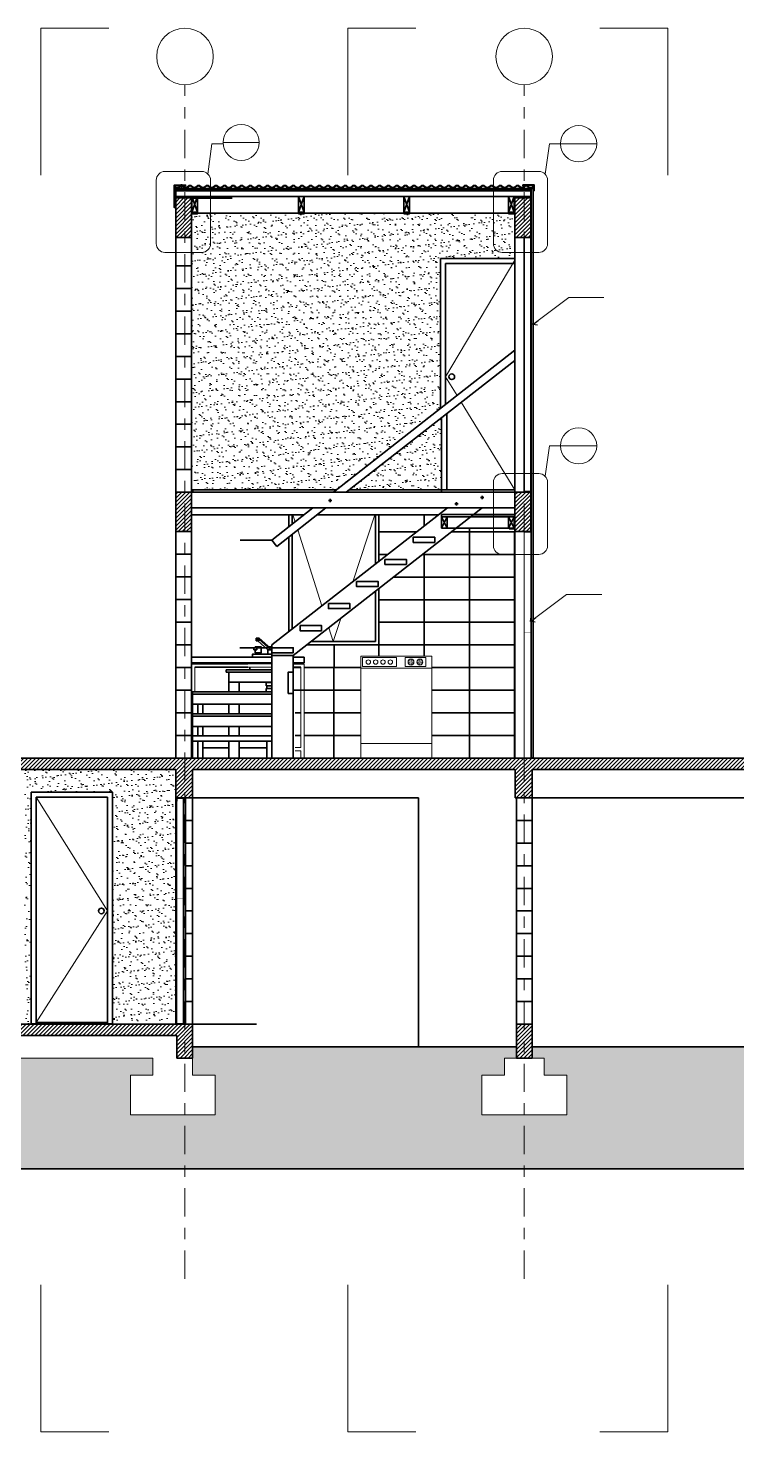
# Model space of a CAD drawing. Header units: metres. Extents: x -111 to 15, y -108 to -10.
# Drawn here: x -28.73 to -22.46, y -40.45 to -28.05 of the extents above; entities that cross this region are included whole.
import ezdxf

# ---------------------------------------------------------------- set-up
doc = ezdxf.new("R2010")
doc.units = ezdxf.units.M
doc.header["$LTSCALE"] = 5
doc.header["$MEASUREMENT"] = 0
doc.linetypes.add('CENTER', pattern=[2, 1.25, -0.25, 0.25, -0.25])
doc.layers.get('0').update_dxf_attribs({"color": 30})
for name, color, linetype, lineweight in [('A-ANNO-SYMB', 3, 'Continuous', 18), ('A-ELEV-MBE1', 7, 'Continuous', 35), ('A-SECT-MCUT', 7, 'Continuous', 35), ('A-SECT-PATT', 8, 'Continuous', 18)]:
    doc.layers.add(name, color=color, linetype=linetype, lineweight=lineweight)
doc.styles.add('E-ROMANS', font='romans.shx', dxfattribs={"width": 0.8})
doc.dimstyles.new('E-0050_TICK_12', dxfattribs={"dimscale": 0.001, "dimtxt": 60, "dimasz": 60, "dimexe": 30, "dimexo": 20, "dimgap": 30, "dimtad": 0, "dimzin": 0, "dimdsep": 46, "dimtxsty": 'E-ROMANS', "dimblk": 'OBLIQUE', "dimcen": 30, "dimclrd": 256, "dimclre": 256, "dimclrt": 256, "dimadec": 0, "dimazin": 0, "dimtfac": 1, "dimtmove": 1, "dimatfit": 3, "dimldrblk": 'OPEN90', "dimfxl": 1, "dimtfill": 1, "dimtolj": 1, "dimtzin": 0, "dimlwd": -1, "dimarcsym": 0})
pattern_1 = [(45, (-35.186701, -38.129995), (-0.01767767, 0.01767767), [])]
pattern_2 = [(0, (-82.26062, -40.94572), (0.03125, 0.0625), [0, -0.0625])]

# ---------------------------------------------------------------- blocks, each defined once
blk = doc.blocks.new('_Oblique')
at = {"color": 0, "linetype": 'ByBlock', "lineweight": -2}
blk.add_line((-0.5, -0.5), (0.5, 0.5), dxfattribs=at)
blk = doc.blocks.new('_Open90')
at = {"color": 0, "linetype": 'ByBlock', "lineweight": -2}
for p, q in [((0, 0), (-1, 0)), ((-0.5, 0.5), (0, 0)), ((0, 0), (-0.5, -0.5))]:
    blk.add_line(p, q, dxfattribs=at)

msp = doc.modelspace()

# ---------------------------------------------------------------- hatches: boundary and pattern name
at = {"layer": 'A-SECT-PATT'}
h = msp.add_hatch(dxfattribs=at)
h.set_pattern_fill('ANSI31', color=256, scale=0.1, style=0)
h.set_pattern_definition([(45, (-47.86699, -47.525636), (-0.008838835, 0.008838835), [])])
h.paths.add_polyline_path([(-24.284, -29.469), (-27.423, -29.469), (-27.423, -29.484), (-24.284, -29.484)])
h = msp.add_hatch(dxfattribs=at)
h.set_pattern_fill('ANSI31', color=256, scale=0.2, style=0)
h.set_pattern_definition(pattern_1)
h.paths.add_polyline_path([(-27.283, -29.552), (-27.423, -29.552), (-27.423, -29.902), (-27.283, -29.902)])
h.paths.add_polyline_path([(-27.283, -32.15), (-27.423, -32.15), (-27.423, -32.5), (-27.283, -32.5)])
h.paths.add_polyline_path([(-24.283, -32.15), (-24.423, -32.15), (-24.423, -32.5), (-24.283, -32.5)])
h.paths.add_polyline_path([(-24.284, -29.552), (-24.424, -29.552), (-24.424, -29.902), (-24.284, -29.902)])
h = msp.add_hatch(dxfattribs=at)
h.set_pattern_fill('AR-SAND', color=256, scale=0.05, style=0)
h.set_pattern_definition([(37.5, (-29.194195, -38.129995), (-0.00314967, 0.0963412), [0, -0.076, 0, -0.085, 0, -0.08125]), (7.5, (-29.1942, -38.13), (0.0884888, 0.1411073), [0, -0.041, 0, -0.0685, 0, -0.02625]), (327.5, (-29.255695, -38.129995), (0.1557071, 0.00028295), [0, -0.025, 0, -0.09, 0, -0.1175]), (317.5, (-29.2557, -38.13), (0.1503063, 0.0438838), [0, -0.0125, 0, -0.059, 0, -0.0675])])
h.paths.add_polyline_path([(-25.082, -30.086), (-24.424, -30.086), (-24.424, -29.902), (-24.424, -29.694), (-24.429, -29.694), (-24.429, -29.692), (-24.479, -29.692), (-24.479, -29.688), (-25.355, -29.688), (-25.355, -29.692), (-25.405, -29.692), (-25.405, -29.688), (-26.287, -29.688), (-26.287, -29.692), (-26.337, -29.692), (-26.337, -29.688), (-27.229, -29.688), (-27.229, -29.692), (-27.233, -29.692), (-27.233, -29.694), (-27.283, -29.694), (-27.283, -29.902), (-27.283, -30.152), (-27.283, -30.352), (-27.283, -30.552), (-27.283, -30.752), (-27.283, -30.952), (-27.283, -31.152), (-27.283, -31.352), (-27.283, -31.552), (-27.283, -31.752), (-27.283, -31.952), (-27.283, -32.151), (-27.27, -32.151), (-27.27, -32.131), (-26.004, -32.131), (-25.082, -31.412)])
h.paths.add_polyline_path([(-25.072, -31.493), (-25.89, -32.131), (-25.072, -32.131)], flags=17)
h = msp.add_hatch(dxfattribs=at)
h.set_pattern_fill('STEEL', color=256, scale=0.02, angle=90, style=0)
h.set_pattern_definition([(225, (40.5101827, -66.8587383), (-0.00176776695, 0.00176776695), []), (225, (40.5089327, -66.8587383), (-0.00176776695, 0.00176776695), [])])
h.paths.add_polyline_path([(-24.473, -32.475), (-24.473, -32.47), (-24.428, -32.47), (-24.428, -32.425), (-24.423, -32.425), (-24.423, -32.475)])
h = msp.add_hatch(dxfattribs=at)
h.set_pattern_fill('ANSI31', color=256, scale=0.2, style=0)
h.set_pattern_definition(pattern_1)
h.paths.add_polyline_path([(-33.276, -34.601), (-30.416, -34.601), (-30.416, -34.851), (-30.266, -34.851), (-30.266, -34.601), (-27.423, -34.601), (-27.423, -34.851), (-27.273, -34.851), (-27.273, -34.501), (-27.423, -34.501), (-32.079, -34.501), (-33.416, -34.501), (-33.416, -34.851), (-33.276, -34.851)])
h = msp.add_hatch(dxfattribs=at)
h.set_pattern_fill('ANSI31', color=256, scale=0.2, style=0)
h.set_pattern_definition(pattern_1)
h.paths.add_polyline_path([(-21.271, -34.501), (-21.421, -34.501), (-27.273, -34.501), (-27.273, -34.601), (-24.42, -34.601), (-24.42, -34.851), (-24.27, -34.851), (-24.27, -34.601), (-21.421, -34.601), (-21.421, -34.851), (-21.271, -34.851)])
h = msp.add_hatch(dxfattribs=at)
h.set_pattern_fill('AR-SAND', color=256, scale=0.05, style=0)
h.set_pattern_definition([(37.5, (-35.1867, -38.129995), (-0.0031497, 0.0963412), [0, -0.076, 0, -0.085, 0, -0.08125]), (7.5, (-35.1867, -38.13), (0.0884888, 0.1411073), [0, -0.041, 0, -0.0685, 0, -0.02625]), (327.5, (-35.2482, -38.129995), (0.1557071, 0.00028295), [0, -0.025, 0, -0.09, 0, -0.1175]), (317.5, (-35.2482, -38.13), (0.1503063, 0.0438838), [0, -0.0125, 0, -0.059, 0, -0.0675])])
h.paths.add_polyline_path([(-27.423, -35.051), (-27.423, -34.851), (-27.423, -34.601), (-28.756, -34.601), (-28.756, -36.851), (-28.701, -36.851), (-28.701, -36.847), (-28.701, -34.802), (-27.981, -34.802), (-27.981, -36.847), (-27.981, -36.851), (-27.423, -36.851), (-27.423, -36.651), (-27.423, -36.451), (-27.423, -36.251), (-27.423, -36.051), (-27.423, -35.851), (-27.423, -35.651), (-27.423, -35.451)])
h = msp.add_hatch(dxfattribs=at)
h.set_pattern_fill('ANSI31', color=256, scale=0.2, style=0)
h.set_pattern_definition(pattern_1)
h.paths.add_polyline_path([(-27.273, -36.851), (-27.413, -36.851), (-30.266, -36.851), (-30.415, -36.851), (-33.276, -36.851), (-33.416, -36.851), (-33.416, -37.151), (-33.276, -37.151), (-33.276, -36.951), (-30.415, -36.951), (-30.415, -37.151), (-30.266, -37.151), (-30.266, -36.951), (-27.413, -36.951), (-27.413, -37.151), (-27.273, -37.151)])
h = msp.add_hatch(dxfattribs=at)
h.set_pattern_fill('ANSI31', color=256, scale=0.2, style=0)
h.set_pattern_definition(pattern_1)
h.paths.add_polyline_path([(-24.27, -36.851), (-24.41, -36.851), (-24.41, -37.151), (-24.27, -37.151)])
h = msp.add_hatch(dxfattribs=at)
h.set_pattern_fill('DOTS', color=256, style=0)
h.set_pattern_definition(pattern_2)
h.paths.add_polyline_path([(-27.824, -37.301), (-27.625, -37.301), (-27.625, -37.151), (-30.165, -37.151), (-30.165, -37.301), (-29.966, -37.301), (-29.966, -37.651), (-30.716, -37.651), (-30.716, -37.301), (-30.517, -37.301), (-30.517, -37.151), (-33.063, -37.151), (-33.063, -37.301), (-32.864, -37.301), (-32.864, -37.651), (-33.614, -37.651), (-33.614, -37.301), (-33.415, -37.301), (-33.415, -37.151), (-33.416, -37.151), (-33.416, -37.051), (-35.187, -37.051), (-35.187, -38.13), (-24.715, -38.13), (-24.715, -37.651), (-24.715, -37.301), (-24.516, -37.301), (-24.516, -37.151), (-24.41, -37.151), (-24.41, -37.051), (-27.273, -37.051), (-27.273, -37.151), (-27.273, -37.301), (-27.074, -37.301), (-27.074, -37.651), (-27.824, -37.651)])
h = msp.add_hatch(dxfattribs=at)
h.set_pattern_fill('DOTS', color=256, style=0)
h.set_pattern_definition(pattern_2)
h.paths.add_polyline_path([(-13.392, -37.051), (-15.281, -37.051), (-15.281, -37.151), (-15.281, -37.301), (-15.082, -37.301), (-15.082, -37.651), (-15.832, -37.651), (-15.832, -37.301), (-15.633, -37.301), (-15.633, -37.151), (-18.165, -37.151), (-18.165, -37.301), (-17.966, -37.301), (-17.966, -37.651), (-18.716, -37.651), (-18.716, -37.301), (-18.517, -37.301), (-18.517, -37.151), (-21.059, -37.151), (-21.059, -37.301), (-20.86, -37.301), (-20.86, -37.651), (-21.61, -37.651), (-21.61, -37.301), (-21.411, -37.301), (-21.411, -37.151), (-21.411, -37.051), (-24.27, -37.051), (-24.27, -37.151), (-24.164, -37.151), (-24.164, -37.301), (-23.965, -37.301), (-23.965, -37.651), (-24.715, -37.651), (-24.715, -38.13), (-13.392, -38.13)])

# ---------------------------------------------------------------- linework, layer by layer
at = {"layer": 'A-ANNO-SYMB', "ltscale": 0.2}
for p, q in [((-28.615, -28.052), (-28.015, -28.052)), ((-28.615, -28.052), (-28.615, -29.352)), ((-25.9, -28.052), (-25.3, -28.052)), ((-25.9, -28.052), (-25.9, -29.352)), ((-23.072, -28.052), (-23.672, -28.052)), ((-23.072, -28.052), (-23.072, -29.352)), ((-28.615, -40.453), (-28.615, -39.153)), ((-25.9, -40.453), (-25.9, -39.153)), ((-23.072, -40.453), (-23.072, -39.153)), ((-28.615, -40.453), (-28.015, -40.453)), ((-25.9, -40.453), (-25.3, -40.453)), ((-23.072, -40.453), (-23.672, -40.453))]:
    msp.add_line(p, q, dxfattribs=at)
at = {"layer": 'A-ANNO-SYMB'}
for p, q in [((-27.103, -29.073), (-27.138, -29.341)), ((-27.004, -29.073), (-27.103, -29.073)), ((-27.004, -29.062), (-26.684, -29.062)), ((-24.119, -29.073), (-24.157, -29.341)), ((-24.02, -29.073), (-24.119, -29.073)), ((-24.02, -29.073), (-23.7, -29.073)), ((-24.119, -31.742), (-24.157, -32.009)), ((-24.02, -31.742), (-24.119, -31.742)), ((-24.02, -31.742), (-23.7, -31.742)), ((-24.341, -32.506), (-24.341, -34.495)), ((-24.284, -32.506), (-24.341, -32.506)), ((-24.284, -32.506), (-24.284, -34.497)), ((-27.283, -33.659), (-27.283, -33.609)), ((-27.283, -34.436), (-27.283, -33.667)), ((-27.253, -33.909), (-27.253, -33.697)), ((-26.573, -33.667), (-26.785, -33.667)), ((-26.573, -33.697), (-26.785, -33.697)), ((-26.316, -34.406), (-26.316, -33.697)), ((-26.286, -34.436), (-26.286, -33.667)), ((-27.283, -34.436), (-27.283, -34.5)), ((-26.368, -34.406), (-26.316, -34.406)), ((-26.368, -34.436), (-26.316, -34.436)), ((-26.316, -34.436), (-26.316, -34.5)), ((-26.286, -34.436), (-26.286, -34.5)), ((-27.355, -34.856), (-27.412, -34.856)), ((-27.412, -34.856), (-27.412, -36.844)), ((-27.355, -34.856), (-27.355, -36.844)), ((-27.355, -36.844), (-27.412, -36.844))]:
    msp.add_line(p, q, dxfattribs=at)
at = {"layer": 'A-ANNO-SYMB', "ltscale": 0.003}
for p, q in [((-25.037, -31.131), (-24.424, -30.101)), ((-25.037, -31.131), (-24.935, -31.297)), ((-24.898, -31.357), (-24.424, -32.131)), ((-26.387, -32.351), (-26.367, -32.414)), ((-25.857, -32.943), (-25.662, -32.351)), ((-26.344, -32.485), (-26.131, -33.156)), ((-26.07, -33.349), (-26.031, -33.471)), ((-26.031, -33.471), (-25.964, -33.267)), ((-25.159, -33.705), (-25.786, -33.705)), ((-25.785, -33.609), (-25.785, -33.659)), ((-25.368, -33.652), (-25.349, -33.652)), ((-25.36, -33.635), (-25.355, -33.639)), ((-25.355, -33.665), (-25.36, -33.671)), ((-25.342, -33.646), (-25.342, -33.626)), ((-25.342, -33.659), (-25.342, -33.678)), ((-25.316, -33.652), (-25.336, -33.652)), ((-25.329, -33.639), (-25.324, -33.634)), ((-25.324, -33.671), (-25.329, -33.665)), ((-25.29, -33.652), (-25.27, -33.652)), ((-25.282, -33.635), (-25.277, -33.639)), ((-25.277, -33.665), (-25.282, -33.671)), ((-25.264, -33.646), (-25.264, -33.626)), ((-25.264, -33.659), (-25.264, -33.678)), ((-25.238, -33.652), (-25.257, -33.652)), ((-25.251, -33.639), (-25.246, -33.634)), ((-25.245, -33.671), (-25.251, -33.665)), ((-25.786, -34.37), (-25.159, -34.37)), ((-28.656, -34.847), (-28.026, -35.851)), ((-28.026, -35.851), (-28.656, -36.837)), ((-30.165, -37.151), (-27.625, -37.151)), ((-27.625, -37.151), (-27.625, -37.301)), ((-27.273, -37.151), (-27.273, -37.301)), ((-24.516, -37.151), (-24.516, -37.301)), ((-24.41, -37.151), (-24.516, -37.151)), ((-24.164, -37.151), (-24.27, -37.151)), ((-24.164, -37.151), (-24.164, -37.301)), ((-27.824, -37.301), (-27.824, -37.651)), ((-27.625, -37.301), (-27.824, -37.301)), ((-27.074, -37.301), (-27.273, -37.301)), ((-27.074, -37.301), (-27.074, -37.651)), ((-24.715, -37.301), (-24.715, -37.651)), ((-24.516, -37.301), (-24.715, -37.301)), ((-23.965, -37.301), (-24.164, -37.301)), ((-23.965, -37.301), (-23.965, -37.651)), ((-27.074, -37.651), (-27.824, -37.651)), ((-23.965, -37.651), (-24.715, -37.651))]:
    msp.add_line(p, q, dxfattribs=at)
at = {"layer": 'A-ANNO-SYMB', "linetype": 'CENTER', "ltscale": 0.04}
for points in [[(-27.341, -39.1), (-27.341, -28.552)], [(-24.341, -39.1), (-24.341, -28.552)]]:
    msp.add_lwpolyline(points, dxfattribs=at)
at = {"layer": 'A-ANNO-SYMB', "ltscale": 0.003}
for points in [[(-27.518, -29.318), (-27.193, -29.318, -0.414214), (-27.115, -29.396), (-27.115, -29.956, -0.414214), (-27.193, -30.033), (-27.518, -30.033, -0.414214), (-27.595, -29.956), (-27.595, -29.396, -0.414214)], [(-24.537, -29.318), (-24.212, -29.318, -0.414214), (-24.135, -29.396), (-24.135, -29.956, -0.414214), (-24.212, -30.033), (-24.537, -30.033, -0.414214), (-24.614, -29.956), (-24.614, -29.396, -0.414214)], [(-24.537, -31.987), (-24.212, -31.987, -0.414214), (-24.135, -32.064), (-24.135, -32.624, -0.414214), (-24.212, -32.701), (-24.537, -32.701, -0.414214), (-24.614, -32.624), (-24.614, -32.064, -0.414214)]]:
    msp.add_lwpolyline(points, format="xyb", close=True, dxfattribs=at)
for points in [[(-25.786, -34.5), (-25.786, -33.6), (-25.159, -33.6), (-25.159, -34.5)], [(-25.772, -33.692), (-25.772, -33.613), (-25.472, -33.613), (-25.472, -33.692)], [(-25.394, -33.692), (-25.394, -33.613), (-25.212, -33.613), (-25.212, -33.692)]]:
    msp.add_lwpolyline(points, close=True, dxfattribs=at)
at = {"layer": 'A-ANNO-SYMB'}
msp.add_lwpolyline([(-26.316, -34.436), (-26.368, -34.436), (-26.368, -34.436), (-26.316, -34.436)], close=True, dxfattribs=at)
at = {"layer": 'A-ANNO-SYMB', "ltscale": 0.003}
msp.add_lwpolyline([(-25.226, -34.5), (-25.626, -34.5)], dxfattribs=at)
at = {"layer": 'A-ANNO-SYMB'}
for centre, radius in [((-27.341, -28.302), 0.25), ((-24.341, -28.302), 0.25), ((-26.844, -29.062), 0.16), ((-23.86, -29.073), 0.16), ((-23.86, -31.742), 0.16)]:
    msp.add_circle(centre, radius, dxfattribs=at)
at = {"layer": 'A-ANNO-SYMB', "ltscale": 0.003}
for centre, radius in [((-25.72, -33.652), 0.0196), ((-25.655, -33.652), 0.0196), ((-25.59, -33.652), 0.0196), ((-25.525, -33.652), 0.0196), ((-25.342, -33.652), 0.0261), ((-25.264, -33.652), 0.0261)]:
    msp.add_circle(centre, radius, dxfattribs=at)
at = {"layer": 'A-ELEV-MBE1'}
for p, q in [((-27.429, -29.45), (-27.433, -29.453)), ((-27.423, -29.469), (-24.284, -29.469)), ((-27.423, -29.484), (-27.423, -29.469)), ((-27.423, -29.484), (-24.284, -29.484)), ((-27.423, -29.484), (-27.423, -29.552)), ((-27.423, -29.488), (-24.284, -29.488)), ((-27.371, -29.429), (-27.371, -29.488)), ((-27.339, -29.448), (-27.336, -29.448)), ((-26.363, -29.45), (-26.366, -29.453)), ((-26.324, -29.45), (-26.321, -29.453)), ((-25.753, -29.45), (-25.757, -29.453)), ((-24.686, -29.45), (-24.69, -29.453)), ((-24.648, -29.45), (-24.644, -29.453)), ((-24.35, -29.447), (-24.353, -29.447)), ((-24.284, -29.484), (-24.284, -29.469)), ((-24.284, -29.484), (-24.284, -29.552)), ((-24.263, -29.469), (-24.281, -29.469)), ((-24.266, -29.449), (-24.262, -29.452)), ((-24.263, -29.487), (-24.263, -29.474)), ((-24.26, -29.474), (-24.263, -29.474)), ((-24.26, -29.484), (-24.26, -29.474)), ((-27.429, -29.635), (-27.429, -29.625)), ((-27.426, -29.625), (-27.429, -29.625)), ((-27.426, -29.638), (-27.426, -29.625)), ((-27.423, -29.538), (-24.284, -29.538)), ((-27.283, -29.555), (-26.923, -29.555)), ((-27.279, -29.594), (-27.283, -29.594)), ((-24.429, -29.692), (-24.429, -29.538)), ((-24.429, -29.594), (-24.425, -29.594)), ((-27.233, -29.692), (-27.233, -29.694)), ((-27.229, -29.688), (-26.337, -29.688)), ((-26.287, -29.688), (-25.405, -29.688)), ((-25.355, -29.688), (-24.479, -29.688)), ((-24.475, -29.692), (-24.475, -29.694)), ((-24.425, -29.694), (-24.424, -29.694)), ((-24.424, -29.902), (-24.423, -34.501)), ((-24.341, -29.904), (-24.341, -32.145)), ((-24.284, -29.906), (-24.284, -32.147)), ((-25.082, -31.412), (-25.082, -30.086)), ((-24.424, -30.086), (-25.082, -30.086)), ((-25.037, -30.131), (-25.037, -31.377)), ((-24.424, -30.131), (-25.037, -30.131)), ((-26.029, -32.151), (-24.423, -30.898)), ((-25.916, -32.151), (-24.423, -30.987)), ((-25.072, -32.131), (-25.072, -31.493)), ((-25.027, -31.458), (-25.027, -32.131)), ((-27.283, -32.151), (-24.424, -32.151)), ((-27.27, -32.131), (-27.27, -32.151)), ((-26.004, -32.131), (-27.27, -32.131)), ((-26.043, -32.225), (-26.073, -32.225)), ((-26.058, -32.24), (-26.058, -32.21)), ((-24.424, -32.131), (-25.89, -32.131)), ((-25.072, -32.151), (-25.89, -32.151)), ((-25.072, -32.131), (-25.072, -32.151)), ((-24.385, -32.151), (-25.072, -32.151)), ((-24.941, -32.269), (-24.941, -32.239)), ((-24.697, -32.198), (-24.727, -32.198)), ((-24.712, -32.213), (-24.712, -32.183)), ((-24.284, -32.145), (-24.341, -32.145)), ((-27.283, -32.291), (-24.424, -32.291)), ((-26.286, -32.351), (-27.283, -32.351)), ((-26.573, -33.501), (-25.021, -32.291)), ((-26.573, -32.575), (-26.209, -32.291)), ((-26.53, -32.63), (-26.095, -32.291)), ((-26.423, -32.351), (-26.423, -32.458)), ((-26.423, -32.458), (-26.423, -32.351)), ((-26.393, -32.435), (-26.393, -32.351)), ((-26.383, -33.594), (-24.712, -32.291)), ((-25.098, -32.351), (-26.172, -32.351)), ((-25.656, -32.786), (-25.656, -32.351)), ((-25.626, -32.711), (-25.626, -32.351)), ((-25.226, -32.45), (-25.226, -32.351)), ((-25.073, -32.35), (-25.073, -32.37)), ((-24.926, -32.254), (-24.956, -32.254)), ((-24.789, -32.35), (-24.423, -32.35)), ((-24.423, -32.351), (-24.789, -32.351)), ((-24.943, -32.47), (-24.423, -32.47)), ((-24.814, -32.37), (-24.423, -32.37)), ((-26.573, -32.575), (-26.853, -32.575)), ((-26.573, -32.575), (-26.53, -32.63)), ((-26.423, -32.615), (-26.423, -32.547)), ((-26.423, -32.547), (-26.423, -33.384)), ((-26.423, -32.547), (-26.423, -32.615)), ((-26.393, -33.361), (-26.393, -32.524)), ((-26.393, -32.583), (-26.393, -32.524)), ((-26.423, -33.384), (-26.423, -32.757)), ((-25.656, -33.471), (-25.656, -33.027)), ((-25.626, -33.501), (-25.626, -33.028)), ((-26.712, -33.44), (-26.712, -33.453)), ((-26.686, -33.44), (-26.712, -33.44)), ((-26.712, -33.453), (-26.712, -33.466)), ((-26.712, -33.453), (-26.686, -33.453)), ((-26.712, -33.466), (-26.686, -33.466)), ((-26.698, -33.466), (-26.608, -33.544)), ((-26.686, -33.453), (-26.686, -33.44)), ((-26.582, -33.531), (-26.686, -33.44)), ((-26.686, -33.466), (-26.686, -33.453)), ((-26.686, -33.453), (-26.582, -33.544)), ((-26.226, -33.471), (-25.656, -33.471)), ((-25.656, -33.471), (-26.043, -33.471)), ((-26.573, -33.525), (-26.856, -33.525)), ((-26.706, -33.583), (-26.706, -33.57)), ((-26.68, -33.57), (-26.68, -33.583)), ((-26.608, -33.544), (-26.608, -33.583)), ((-26.608, -33.544), (-26.582, -33.544)), ((-26.573, -33.518), (-26.597, -33.518)), ((-26.573, -33.501), (-26.573, -34.305)), ((-26.573, -33.705), (-26.573, -33.588)), ((-26.383, -33.594), (-26.573, -33.594)), ((-26.383, -33.594), (-26.383, -34.5)), ((-25.626, -33.5), (-26.109, -33.5)), ((-25.626, -33.501), (-26.109, -33.501)), ((-27.283, -33.609), (-26.573, -33.609)), ((-27.283, -33.659), (-26.573, -33.659)), ((-27.283, -33.667), (-26.785, -33.667)), ((-27.253, -33.697), (-26.785, -33.697)), ((-26.978, -33.72), (-26.978, -33.74)), ((-26.573, -33.72), (-26.978, -33.72)), ((-26.745, -33.609), (-26.573, -33.609)), ((-26.383, -33.609), (-26.286, -33.609)), ((-26.383, -33.659), (-26.286, -33.659)), ((-26.383, -33.667), (-26.286, -33.667)), ((-26.383, -33.697), (-26.316, -33.697)), ((-26.316, -33.7), (-26.383, -33.7)), ((-26.286, -33.659), (-26.286, -33.609)), ((-25.159, -33.7), (-24.426, -33.7)), ((-24.426, -33.7), (-24.426, -34.5)), ((-26.573, -33.74), (-26.978, -33.74)), ((-26.952, -33.74), (-26.952, -33.915)), ((-26.573, -33.83), (-26.952, -33.83)), ((-26.862, -33.83), (-26.862, -33.915)), ((-26.616, -33.832), (-26.616, -33.83)), ((-27.273, -33.935), (-27.273, -33.915)), ((-26.573, -33.915), (-27.273, -33.915)), ((-27.273, -34.11), (-27.273, -33.935)), ((-26.573, -33.935), (-27.273, -33.935)), ((-26.616, -33.886), (-26.616, -33.862)), ((-26.573, -34.025), (-27.273, -34.025)), ((-27.228, -34.11), (-27.228, -34.025)), ((-27.183, -34.025), (-27.183, -34.11)), ((-26.952, -34.025), (-26.952, -34.11)), ((-26.862, -34.025), (-26.862, -34.11)), ((-27.273, -34.11), (-27.273, -34.13)), ((-26.573, -34.11), (-27.273, -34.11)), ((-27.273, -34.13), (-27.273, -34.305)), ((-26.573, -34.13), (-27.273, -34.13)), ((-26.573, -34.22), (-27.273, -34.22)), ((-27.228, -34.22), (-27.228, -34.305)), ((-27.183, -34.305), (-27.183, -34.22)), ((-26.952, -34.22), (-26.952, -34.305)), ((-26.862, -34.22), (-26.862, -34.305)), ((-27.273, -34.35), (-27.273, -34.305)), ((-26.573, -34.305), (-27.273, -34.305)), ((-26.573, -34.35), (-27.273, -34.35)), ((-27.183, -34.35), (-27.183, -34.5)), ((-26.952, -34.35), (-26.952, -34.5)), ((-26.862, -34.35), (-26.862, -34.5)), ((-26.573, -34.305), (-26.573, -34.35)), ((-26.952, -34.41), (-27.183, -34.41)), ((-26.618, -34.41), (-26.862, -34.41)), ((-28.701, -34.802), (-28.701, -36.847)), ((-28.701, -34.802), (-27.981, -34.802)), ((-28.656, -34.847), (-28.026, -34.847)), ((-27.981, -34.802), (-27.981, -36.847)), ((-27.423, -35.051), (-27.423, -34.851)), ((-27.413, -34.851), (-27.413, -34.851)), ((-27.413, -34.851), (-27.412, -34.851)), ((-27.412, -34.851), (-27.413, -34.851)), ((-27.413, -34.882), (-27.413, -34.852)), ((-27.413, -34.852), (-27.404, -34.852)), ((-27.404, -34.852), (-27.401, -34.855)), ((-27.401, -34.855), (-27.383, -34.855)), ((-27.383, -34.855), (-27.366, -34.855)), ((-27.366, -34.855), (-27.363, -34.852)), ((-27.363, -34.852), (-27.354, -34.852)), ((-27.354, -34.852), (-27.354, -34.882)), ((-27.273, -34.851), (-27.335, -34.851)), ((-27.335, -34.851), (-27.273, -34.851)), ((-27.273, -34.851), (-27.273, -35.051)), ((-27.273, -34.851), (-25.276, -34.851)), ((-25.276, -34.851), (-25.276, -37.051)), ((-24.27, -34.851), (-21.271, -34.851)), ((-27.423, -35.451), (-27.423, -35.051)), ((-27.423, -35.051), (-27.422, -35.051)), ((-27.423, -35.251), (-27.423, -35.051)), ((-27.412, -35.051), (-27.423, -35.051)), ((-27.273, -35.051), (-27.335, -35.051)), ((-27.335, -35.051), (-27.273, -35.051)), ((-27.273, -35.051), (-27.273, -35.251)), ((-27.423, -35.251), (-27.422, -35.251)), ((-27.412, -35.251), (-27.423, -35.251)), ((-27.273, -35.251), (-27.335, -35.251)), ((-27.335, -35.251), (-27.273, -35.251)), ((-27.273, -35.251), (-27.273, -35.451)), ((-27.423, -35.451), (-27.412, -35.451)), ((-27.423, -35.651), (-27.423, -35.451)), ((-27.422, -35.451), (-27.423, -35.451)), ((-27.273, -35.451), (-27.335, -35.451)), ((-27.335, -35.451), (-27.273, -35.451)), ((-27.273, -35.451), (-27.273, -35.651)), ((-27.423, -35.651), (-27.412, -35.651)), ((-27.423, -35.851), (-27.423, -35.651)), ((-27.422, -35.651), (-27.423, -35.651)), ((-27.273, -35.651), (-27.335, -35.651)), ((-27.335, -35.651), (-27.273, -35.651)), ((-27.273, -35.651), (-27.273, -35.851)), ((-27.423, -35.851), (-27.412, -35.851)), ((-27.423, -36.051), (-27.423, -35.851)), ((-27.422, -35.851), (-27.423, -35.851)), ((-27.273, -35.851), (-27.335, -35.851)), ((-27.335, -35.851), (-27.273, -35.851)), ((-27.273, -35.851), (-27.273, -36.051)), ((-27.423, -36.051), (-27.412, -36.051)), ((-27.423, -36.251), (-27.423, -36.051)), ((-27.422, -36.051), (-27.423, -36.051)), ((-27.273, -36.051), (-27.335, -36.051)), ((-27.335, -36.051), (-27.273, -36.051)), ((-27.273, -36.051), (-27.273, -36.251)), ((-27.423, -36.251), (-27.412, -36.251)), ((-27.423, -36.451), (-27.423, -36.251)), ((-27.422, -36.251), (-27.423, -36.251)), ((-27.273, -36.251), (-27.335, -36.251)), ((-27.335, -36.251), (-27.273, -36.251)), ((-27.273, -36.251), (-27.273, -36.451)), ((-27.423, -36.451), (-27.412, -36.451)), ((-27.423, -36.651), (-27.423, -36.451)), ((-27.422, -36.451), (-27.423, -36.451)), ((-27.273, -36.451), (-27.335, -36.451)), ((-27.335, -36.451), (-27.273, -36.451)), ((-27.273, -36.451), (-27.273, -36.651)), ((-27.423, -36.651), (-27.412, -36.651)), ((-27.423, -36.851), (-27.423, -36.651)), ((-27.422, -36.651), (-27.423, -36.651)), ((-27.273, -36.651), (-27.335, -36.651)), ((-27.335, -36.651), (-27.273, -36.651)), ((-27.273, -36.651), (-27.273, -36.851)), ((-28.701, -36.847), (-28.656, -36.847)), ((-28.701, -36.847), (-28.701, -36.851)), ((-28.656, -36.847), (-28.656, -36.837)), ((-28.026, -36.847), (-28.026, -36.837)), ((-27.981, -36.847), (-28.026, -36.847)), ((-27.981, -36.847), (-27.981, -36.851)), ((-27.273, -36.851), (-26.709, -36.851)), ((-24.41, -37.051), (-27.273, -37.051)), ((-21.411, -37.051), (-24.27, -37.051)), ((-35.187, -38.13), (-13.392, -38.13))]:
    msp.add_line(p, q, dxfattribs=at)
at = {"layer": 'A-ELEV-MBE1', "ltscale": 0.03}
for p, q in [((-25.073, -32.35), (-24.789, -32.35)), ((-25.073, -32.37), (-24.814, -32.37)), ((-25.023, -32.37), (-25.073, -32.47)), ((-25.073, -32.37), (-25.023, -32.47)), ((-25.073, -32.47), (-24.943, -32.47)), ((-24.479, -32.37), (-24.429, -32.47)), ((-24.429, -32.37), (-24.479, -32.47))]:
    msp.add_line(p, q, dxfattribs=at)
at = {"layer": 'A-ELEV-MBE1'}
for points in [[(-27.426, -29.638), (-27.436, -29.638), (-27.436, -29.438), (-27.336, -29.438), (-27.336, -29.448)], [(-27.429, -29.635), (-27.433, -29.635), (-27.433, -29.441), (-27.339, -29.441), (-27.339, -29.448)], [(-24.263, -29.487), (-24.253, -29.487), (-24.253, -29.437), (-24.353, -29.437), (-24.353, -29.447)], [(-24.26, -29.484), (-24.256, -29.484), (-24.256, -29.44), (-24.35, -29.44), (-24.35, -29.447)], [(-24.263, -29.469), (-24.263, -34.499), (-24.281, -34.499), (-24.281, -29.469)], [(-27.283, -29.594), (-27.283, -29.694), (-27.233, -29.694)], [(-24.425, -29.594), (-24.425, -29.694), (-24.475, -29.694)], [(-27.279, -29.678), (-27.279, -29.692), (-27.229, -29.692), (-27.229, -29.678)], [(-26.337, -29.678), (-26.337, -29.692), (-26.287, -29.692), (-26.287, -29.678)], [(-25.405, -29.678), (-25.405, -29.692), (-25.355, -29.692), (-25.355, -29.678)], [(-24.479, -29.678), (-24.479, -29.692), (-24.429, -29.692), (-24.429, -29.678)], [(-25.428, -32.501), (-25.626, -32.501), (-25.626, -32.351)], [(-24.826, -32.47), (-24.826, -32.501), (-24.982, -32.501)], [(-24.426, -32.501), (-24.426, -32.501), (-24.826, -32.501), (-24.826, -32.47)], [(-24.473, -32.475), (-24.473, -32.47), (-24.428, -32.47), (-24.428, -32.425), (-24.423, -32.425)], [(-24.473, -32.475), (-24.423, -32.475), (-24.423, -32.425)], [(-25.547, -32.701), (-25.626, -32.701), (-25.626, -32.501), (-25.291, -32.501)], [(-24.982, -32.501), (-24.826, -32.501), (-24.826, -32.701), (-25.226, -32.701), (-25.226, -32.691)], [(-25.626, -32.762), (-25.626, -32.701), (-25.616, -32.701)], [(-25.238, -32.701), (-25.226, -32.701), (-25.226, -32.901), (-25.495, -32.901)], [(-25.226, -32.691), (-25.226, -32.701), (-25.238, -32.701)], [(-25.495, -32.901), (-25.226, -32.901), (-25.226, -33.101), (-25.626, -33.101), (-25.626, -33.003)], [(-26.573, -33.583), (-26.745, -33.583), (-26.745, -33.609), (-26.573, -33.609)], [(-26.719, -33.525), (-26.719, -33.518), (-26.667, -33.518), (-26.667, -33.57), (-26.719, -33.57), (-26.719, -33.544)], [(-26.263, -33.5), (-26.023, -33.5), (-26.023, -33.7)], [(-25.626, -33.6), (-25.626, -33.5), (-25.226, -33.5), (-25.226, -33.6)], [(-25.226, -33.6), (-25.226, -33.5), (-24.826, -33.5), (-24.826, -34.5)], [(-24.826, -33.6), (-24.826, -33.5), (-24.426, -33.5), (-24.426, -33.7), (-24.436, -33.7)], [(-26.766, -33.72), (-26.766, -33.697)], [(-26.286, -33.7), (-26.086, -33.7)], [(-26.024, -33.7), (-26.286, -33.7)], [(-26.024, -33.7), (-26.056, -33.7)], [(-26.056, -33.7), (-26.024, -33.7)], [(-25.786, -33.9), (-26.024, -33.9), (-26.024, -33.7), (-25.786, -33.7)], [(-25.159, -33.7), (-25.119, -33.7)], [(-26.573, -33.862), (-26.622, -33.862), (-26.622, -33.832), (-26.573, -33.832)], [(-26.428, -33.93), (-26.428, -33.74), (-26.383, -33.74), (-26.383, -33.93), (-26.428, -33.93)], [(-26.622, -33.909), (-26.622, -33.886), (-26.573, -33.886)], [(-26.286, -33.9), (-26.383, -33.9)], [(-26.368, -33.9), (-26.316, -33.9)], [(-26.086, -33.9), (-26.286, -33.9)], [(-26.286, -33.9), (-26.024, -33.9)], [(-26.056, -33.9), (-26.024, -33.9)], [(-25.786, -34.1), (-26.024, -34.1), (-26.024, -33.9), (-25.786, -33.9)], [(-25.119, -33.9), (-25.159, -33.9)], [(-25.159, -33.9), (-24.423, -33.9)], [(-26.368, -34.1), (-26.316, -34.1)], [(-26.316, -34.1), (-26.368, -34.1)], [(-26.024, -34.1), (-26.286, -34.1)], [(-26.286, -34.1), (-26.086, -34.1)], [(-26.024, -34.1), (-26.056, -34.1)], [(-26.056, -34.1), (-26.024, -34.1)], [(-25.786, -34.3), (-26.024, -34.3), (-26.024, -34.1), (-25.786, -34.1)], [(-24.423, -34.1), (-25.159, -34.1)], [(-25.159, -34.1), (-25.119, -34.1)], [(-27.273, -34.5), (-27.273, -34.35), (-27.228, -34.35), (-27.228, -34.5), (-27.273, -34.5)], [(-26.618, -34.5), (-26.618, -34.35), (-26.573, -34.35), (-26.573, -34.5), (-26.618, -34.5)], [(-26.368, -34.3), (-26.316, -34.3)], [(-26.316, -34.3), (-26.368, -34.3)], [(-26.024, -34.3), (-26.286, -34.3)], [(-26.286, -34.3), (-26.086, -34.3)], [(-26.024, -34.3), (-26.056, -34.3)], [(-26.056, -34.3), (-26.024, -34.3)], [(-26.024, -34.5), (-26.024, -34.3), (-25.786, -34.3)], [(-24.423, -34.3), (-25.159, -34.3)], [(-25.624, -34.5), (-26.024, -34.5), (-26.024, -34.436)], [(-24.426, -34.5), (-25.226, -34.5)], [(-27.353, -34.851), (-27.353, -36.851)], [(-27.335, -34.851), (-27.335, -36.851)]]:
    msp.add_lwpolyline(points, dxfattribs=at)
at = {"layer": 'A-ELEV-MBE1', "const_width": 0.0015}
for points in [[(-24.342, -29.934), (-24.342, -29.904), (-24.333, -29.904), (-24.33, -29.907), (-24.313, -29.907), (-24.295, -29.907), (-24.292, -29.904), (-24.283, -29.904), (-24.283, -29.934)], [(-24.342, -32.12), (-24.342, -32.149), (-24.333, -32.149), (-24.33, -32.147), (-24.313, -32.147), (-24.295, -32.147), (-24.292, -32.149), (-24.283, -32.149), (-24.283, -32.12)], [(-24.342, -32.532), (-24.342, -32.502), (-24.333, -32.502), (-24.33, -32.505), (-24.313, -32.505), (-24.295, -32.505), (-24.292, -32.502), (-24.283, -32.502), (-24.283, -32.532)], [(-24.342, -33.421), (-24.342, -33.391), (-24.333, -33.391), (-24.33, -33.394), (-24.313, -33.394), (-24.295, -33.394), (-24.292, -33.391), (-24.283, -33.391), (-24.283, -33.421)], [(-24.342, -34.47), (-24.342, -34.5), (-24.333, -34.5), (-24.33, -34.497), (-24.313, -34.497), (-24.295, -34.497), (-24.292, -34.5), (-24.283, -34.5), (-24.283, -34.47)], [(-27.413, -35.771), (-27.413, -35.741), (-27.404, -35.741), (-27.401, -35.744), (-27.383, -35.744), (-27.366, -35.744), (-27.363, -35.741), (-27.354, -35.741), (-27.354, -35.771)], [(-27.413, -36.82), (-27.413, -36.85), (-27.404, -36.85), (-27.401, -36.847), (-27.383, -36.847), (-27.366, -36.847), (-27.363, -36.85), (-27.354, -36.85), (-27.354, -36.82)]]:
    msp.add_lwpolyline(points, dxfattribs=at)
at = {"layer": 'A-ELEV-MBE1'}
for points in [[(-25.072, -32.131), (-25.072, -32.151), (-24.424, -32.151), (-24.424, -32.131)], [(-24.826, -32.501), (-24.426, -32.501), (-24.426, -32.701), (-24.826, -32.701)], [(-25.226, -32.701), (-24.826, -32.701), (-24.826, -32.901), (-25.226, -32.901)], [(-24.826, -32.701), (-24.426, -32.701), (-24.426, -32.901), (-24.826, -32.901)], [(-25.226, -32.901), (-24.826, -32.901), (-24.826, -33.101), (-25.226, -33.101)], [(-24.826, -32.901), (-24.426, -32.901), (-24.426, -33.101), (-24.826, -33.101)], [(-25.626, -33.101), (-25.226, -33.101), (-25.226, -33.301), (-25.626, -33.301)], [(-25.226, -33.101), (-24.826, -33.101), (-24.826, -33.301), (-25.226, -33.301)], [(-24.826, -33.101), (-24.426, -33.101), (-24.426, -33.301), (-24.826, -33.301)], [(-25.626, -33.3), (-25.226, -33.3), (-25.226, -33.5), (-25.626, -33.5)], [(-25.626, -33.301), (-25.226, -33.301), (-25.226, -33.501), (-25.626, -33.501)], [(-25.226, -33.3), (-24.826, -33.3), (-24.826, -33.5), (-25.226, -33.5)], [(-25.226, -33.301), (-24.826, -33.301), (-24.826, -33.501), (-25.226, -33.501)], [(-24.826, -33.3), (-24.426, -33.3), (-24.426, -33.5), (-24.826, -33.5)], [(-24.826, -33.301), (-24.426, -33.301), (-24.426, -33.501), (-24.826, -33.501)], [(-26.732, -33.544), (-26.732, -33.525), (-26.706, -33.525), (-26.706, -33.544)], [(-28.656, -34.847), (-28.026, -34.847), (-28.026, -36.837), (-28.656, -36.837)]]:
    msp.add_lwpolyline(points, close=True, dxfattribs=at)
at = {"layer": 'A-ELEV-MBE1', "ltscale": 0.03}
for points in [[(-25.073, -32.47), (-25.073, -32.37), (-25.023, -32.37), (-25.023, -32.47), (-25.073, -32.47)], [(-24.479, -32.47), (-24.479, -32.37), (-24.429, -32.37), (-24.429, -32.47), (-24.479, -32.47)]]:
    msp.add_lwpolyline(points, dxfattribs=at)
for points in [[(-25.323, -32.55), (-25.133, -32.55), (-25.133, -32.595), (-25.323, -32.595)], [(-25.573, -32.745), (-25.383, -32.745), (-25.383, -32.79), (-25.573, -32.79)], [(-25.573, -32.745), (-25.383, -32.745), (-25.383, -32.79), (-25.573, -32.79)], [(-25.823, -32.94), (-25.633, -32.94), (-25.633, -32.985), (-25.823, -32.985)], [(-26.073, -33.135), (-25.883, -33.135), (-25.883, -33.18), (-26.073, -33.18)], [(-26.323, -33.33), (-26.133, -33.33), (-26.133, -33.375), (-26.323, -33.375)], [(-26.573, -33.525), (-26.383, -33.525), (-26.383, -33.57), (-26.573, -33.57)]]:
    msp.add_lwpolyline(points, close=True, dxfattribs=at)
at = {"layer": 'A-ELEV-MBE1'}
for centre, radius in [((-24.982, -31.131), 0.025), ((-26.058, -32.225), 0.005), ((-24.712, -32.198), 0.005), ((-24.941, -32.254), 0.005), ((-28.08, -35.851), 0.025)]:
    msp.add_circle(centre, radius, dxfattribs=at)
for centre, radius, start, end in [((-27.41, -29.434), 0.0297, 219.4241, 320.5759), ((-27.41, -29.434), 0.0247, 219.4241, 320.5759), ((-27.372, -29.466), 0.0247, 39.4241, 140.5759), ((-27.372, -29.466), 0.0197, 39.4241, 140.5759), ((-27.334, -29.434), 0.0297, 219.4241, 320.5759), ((-27.334, -29.434), 0.0247, 219.4241, 320.5759), ((-27.296, -29.466), 0.0247, 39.4241, 140.5759), ((-27.296, -29.466), 0.0197, 39.4241, 140.5759), ((-27.258, -29.434), 0.0297, 219.4241, 320.5759), ((-27.258, -29.434), 0.0247, 219.4241, 320.5759), ((-27.22, -29.466), 0.0247, 39.4241, 140.5759), ((-27.22, -29.466), 0.0197, 39.4241, 140.5759), ((-27.182, -29.434), 0.0297, 219.4241, 320.5759), ((-27.182, -29.434), 0.0247, 219.4241, 320.5759), ((-27.144, -29.466), 0.0247, 39.4241, 140.5759), ((-27.144, -29.466), 0.0197, 39.4241, 140.5759), ((-27.105, -29.434), 0.0297, 219.4241, 320.5759), ((-27.105, -29.434), 0.0247, 219.4241, 320.5759), ((-27.067, -29.466), 0.0247, 39.4241, 140.5759), ((-27.067, -29.466), 0.0197, 39.4241, 140.5759), ((-27.029, -29.434), 0.0297, 219.4241, 320.5759), ((-27.029, -29.434), 0.0247, 219.4241, 320.5759), ((-26.991, -29.466), 0.0247, 39.4241, 140.5759), ((-26.991, -29.466), 0.0197, 39.4241, 140.5759), ((-26.953, -29.434), 0.0297, 219.4241, 320.5759), ((-26.953, -29.434), 0.0247, 219.4241, 320.5759), ((-26.915, -29.466), 0.0247, 39.4241, 140.5759), ((-26.915, -29.466), 0.0197, 39.4241, 140.5759), ((-26.877, -29.434), 0.0297, 219.4241, 320.5759), ((-26.877, -29.434), 0.0247, 219.4241, 320.5759), ((-26.839, -29.466), 0.0247, 39.4241, 140.5759), ((-26.839, -29.466), 0.0197, 39.4241, 140.5759), ((-26.801, -29.434), 0.0297, 219.4241, 320.5759), ((-26.801, -29.434), 0.0247, 219.4241, 320.5759), ((-26.763, -29.466), 0.0247, 39.4241, 140.5759), ((-26.763, -29.466), 0.0197, 39.4241, 140.5759), ((-26.724, -29.434), 0.0297, 219.4241, 320.5759), ((-26.724, -29.434), 0.0247, 219.4241, 320.5759), ((-26.686, -29.466), 0.0247, 39.4241, 140.5759), ((-26.686, -29.466), 0.0197, 39.4241, 140.5759), ((-26.648, -29.434), 0.0297, 219.4241, 320.5759), ((-26.648, -29.434), 0.0247, 219.4241, 320.5759), ((-26.61, -29.466), 0.0247, 39.4241, 140.5759), ((-26.61, -29.466), 0.0197, 39.4241, 140.5759), ((-26.572, -29.434), 0.0297, 219.4241, 320.5759), ((-26.572, -29.434), 0.0247, 219.4241, 320.5759), ((-26.534, -29.466), 0.0247, 39.4241, 140.5759), ((-26.534, -29.466), 0.0197, 39.4241, 140.5759), ((-26.496, -29.434), 0.0297, 219.4241, 320.5759), ((-26.496, -29.434), 0.0247, 219.4241, 320.5759), ((-26.458, -29.466), 0.0247, 39.4241, 140.5759), ((-26.458, -29.466), 0.0197, 39.4241, 140.5759), ((-26.42, -29.434), 0.0297, 219.4241, 320.5759), ((-26.42, -29.434), 0.0247, 219.4241, 320.5759), ((-26.382, -29.466), 0.0247, 39.4241, 140.5759), ((-26.382, -29.466), 0.0197, 39.4241, 140.5759), ((-26.343, -29.434), 0.0297, 219.4241, 320.5759), ((-26.343, -29.434), 0.0297, 219.4241, 320.5759), ((-26.343, -29.434), 0.0247, 219.4241, 320.5759), ((-26.343, -29.434), 0.0247, 219.4241, 320.5759), ((-26.305, -29.466), 0.0247, 39.4241, 140.5759), ((-26.305, -29.466), 0.0197, 39.4241, 140.5759), ((-26.267, -29.434), 0.0297, 219.4241, 320.5759), ((-26.267, -29.434), 0.0247, 219.4241, 320.5759), ((-26.229, -29.466), 0.0247, 39.4241, 140.5759), ((-26.229, -29.466), 0.0197, 39.4241, 140.5759), ((-26.191, -29.434), 0.0297, 219.4241, 320.5759), ((-26.191, -29.434), 0.0247, 219.4241, 320.5759), ((-26.153, -29.466), 0.0247, 39.4241, 140.5759), ((-26.153, -29.466), 0.0197, 39.4241, 140.5759), ((-26.115, -29.434), 0.0297, 219.4241, 320.5759), ((-26.115, -29.434), 0.0247, 219.4241, 320.5759), ((-26.077, -29.466), 0.0247, 39.4241, 140.5759), ((-26.077, -29.466), 0.0197, 39.4241, 140.5759), ((-26.039, -29.434), 0.0297, 219.4241, 320.5759), ((-26.039, -29.434), 0.0247, 219.4241, 320.5759), ((-26.001, -29.466), 0.0247, 39.4241, 140.5759), ((-26.001, -29.466), 0.0197, 39.4241, 140.5759), ((-25.962, -29.434), 0.0297, 219.4241, 320.5759), ((-25.962, -29.434), 0.0247, 219.4241, 320.5759), ((-25.924, -29.466), 0.0247, 39.4241, 140.5759), ((-25.924, -29.466), 0.0197, 39.4241, 140.5759), ((-25.886, -29.434), 0.0297, 219.4241, 320.5759), ((-25.886, -29.434), 0.0247, 219.4241, 320.5759), ((-25.848, -29.466), 0.0247, 39.4241, 140.5759), ((-25.848, -29.466), 0.0197, 39.4241, 140.5759), ((-25.81, -29.434), 0.0297, 219.4241, 320.5759), ((-25.81, -29.434), 0.0247, 219.4241, 320.5759), ((-25.772, -29.466), 0.0247, 39.4241, 140.5759), ((-25.772, -29.466), 0.0197, 39.4241, 140.5759), ((-25.734, -29.434), 0.0297, 219.4241, 320.5759), ((-25.734, -29.434), 0.0297, 219.4241, 320.5759), ((-25.734, -29.434), 0.0247, 219.4241, 320.5759), ((-25.734, -29.434), 0.0247, 219.4241, 320.5759), ((-25.696, -29.466), 0.0247, 39.4241, 140.5759), ((-25.696, -29.466), 0.0247, 39.4241, 140.5759), ((-25.696, -29.466), 0.0197, 39.4241, 140.5759), ((-25.696, -29.466), 0.0197, 39.4241, 140.5759), ((-25.658, -29.434), 0.0297, 219.4241, 320.5759), ((-25.658, -29.434), 0.0247, 219.4241, 320.5759), ((-25.62, -29.466), 0.0247, 39.4241, 140.5759), ((-25.62, -29.466), 0.0197, 39.4241, 140.5759), ((-25.581, -29.434), 0.0297, 219.4241, 320.5759), ((-25.581, -29.434), 0.0247, 219.4241, 320.5759), ((-25.543, -29.466), 0.0247, 39.4241, 140.5759), ((-25.543, -29.466), 0.0197, 39.4241, 140.5759), ((-25.505, -29.434), 0.0297, 219.4241, 320.5759), ((-25.505, -29.434), 0.0247, 219.4241, 320.5759), ((-25.467, -29.466), 0.0247, 39.4241, 140.5759), ((-25.467, -29.466), 0.0197, 39.4241, 140.5759), ((-25.429, -29.434), 0.0297, 219.4241, 320.5759), ((-25.429, -29.434), 0.0247, 219.4241, 320.5759), ((-25.391, -29.466), 0.0247, 39.4241, 140.5759), ((-25.391, -29.466), 0.0197, 39.4241, 140.5759), ((-25.353, -29.434), 0.0297, 219.4241, 320.5759), ((-25.353, -29.434), 0.0247, 219.4241, 320.5759), ((-25.315, -29.466), 0.0247, 39.4241, 140.5759), ((-25.315, -29.466), 0.0197, 39.4241, 140.5759), ((-25.277, -29.434), 0.0297, 219.4241, 320.5759), ((-25.277, -29.434), 0.0247, 219.4241, 320.5759), ((-25.239, -29.466), 0.0247, 39.4241, 140.5759), ((-25.239, -29.466), 0.0197, 39.4241, 140.5759), ((-25.2, -29.434), 0.0297, 219.4241, 320.5759), ((-25.2, -29.434), 0.0247, 219.4241, 320.5759), ((-25.162, -29.466), 0.0247, 39.4241, 140.5759), ((-25.162, -29.466), 0.0197, 39.4241, 140.5759), ((-25.124, -29.434), 0.0297, 219.4241, 320.5759), ((-25.124, -29.434), 0.0247, 219.4241, 320.5759), ((-25.086, -29.466), 0.0247, 39.4241, 140.5759), ((-25.086, -29.466), 0.0197, 39.4241, 140.5759), ((-25.048, -29.434), 0.0297, 219.4241, 320.5759), ((-25.048, -29.434), 0.0247, 219.4241, 320.5759), ((-25.01, -29.466), 0.0247, 39.4241, 140.5759), ((-25.01, -29.466), 0.0197, 39.4241, 140.5759), ((-24.972, -29.434), 0.0297, 219.4241, 320.5759), ((-24.972, -29.434), 0.0247, 219.4241, 320.5759), ((-24.934, -29.466), 0.0247, 39.4241, 140.5759), ((-24.934, -29.466), 0.0197, 39.4241, 140.5759), ((-24.896, -29.434), 0.0297, 219.4241, 320.5759), ((-24.896, -29.434), 0.0247, 219.4241, 320.5759), ((-24.858, -29.466), 0.0247, 39.4241, 140.5759), ((-24.858, -29.466), 0.0197, 39.4241, 140.5759), ((-24.819, -29.434), 0.0297, 219.4241, 320.5759), ((-24.819, -29.434), 0.0247, 219.4241, 320.5759), ((-24.781, -29.466), 0.0247, 39.4241, 140.5759), ((-24.781, -29.466), 0.0197, 39.4241, 140.5759), ((-24.743, -29.434), 0.0297, 219.4241, 320.5759), ((-24.743, -29.434), 0.0247, 219.4241, 320.5759), ((-24.705, -29.466), 0.0247, 39.4241, 140.5759), ((-24.705, -29.466), 0.0197, 39.4241, 140.5759), ((-24.667, -29.434), 0.0297, 219.4241, 320.5759), ((-24.667, -29.434), 0.0297, 219.4241, 320.5759), ((-24.667, -29.434), 0.0247, 219.4241, 320.5759), ((-24.667, -29.434), 0.0247, 219.4241, 320.5759), ((-24.629, -29.466), 0.0247, 39.4241, 140.5759), ((-24.629, -29.466), 0.0197, 39.4241, 140.5759), ((-24.591, -29.434), 0.0297, 219.4241, 320.5759), ((-24.591, -29.434), 0.0247, 219.4241, 320.5759), ((-24.553, -29.466), 0.0247, 39.4241, 140.5759), ((-24.553, -29.466), 0.0197, 39.4241, 140.5759), ((-24.515, -29.434), 0.0297, 219.4241, 320.5759), ((-24.515, -29.434), 0.0247, 219.4241, 320.5759), ((-24.477, -29.466), 0.0247, 39.4241, 140.5759), ((-24.477, -29.466), 0.0197, 39.4241, 140.5759), ((-24.438, -29.434), 0.0297, 219.4241, 320.5759), ((-24.438, -29.434), 0.0247, 219.4241, 320.5759), ((-24.4, -29.466), 0.0247, 39.4241, 140.5759), ((-24.4, -29.466), 0.0197, 39.4241, 140.5759), ((-24.362, -29.434), 0.0297, 219.4241, 320.5759), ((-24.362, -29.434), 0.0247, 219.4241, 320.5759), ((-24.324, -29.466), 0.0247, 39.4241, 140.5759), ((-24.324, -29.466), 0.0197, 39.4241, 140.5759), ((-24.286, -29.434), 0.0297, 219.4241, 323.1453), ((-24.286, -29.434), 0.0247, 219.4241, 322.9391)]:
    msp.add_arc(centre, radius, start, end, dxfattribs=at)
at = {"layer": 'A-SECT-MCUT'}
for p, q in [((-27.279, -29.538), (-27.279, -29.678)), ((-27.279, -29.538), (-27.229, -29.538)), ((-27.279, -29.538), (-27.229, -29.678)), ((-27.229, -29.538), (-27.279, -29.678)), ((-27.229, -29.538), (-27.229, -29.678)), ((-26.337, -29.538), (-26.337, -29.678)), ((-26.337, -29.538), (-26.287, -29.538)), ((-26.337, -29.538), (-26.287, -29.678)), ((-26.287, -29.538), (-26.337, -29.678)), ((-26.287, -29.538), (-26.287, -29.678)), ((-25.405, -29.538), (-25.405, -29.678)), ((-25.405, -29.538), (-25.355, -29.538)), ((-25.405, -29.538), (-25.355, -29.678)), ((-25.355, -29.538), (-25.405, -29.678)), ((-25.355, -29.538), (-25.355, -29.678)), ((-24.479, -29.538), (-24.479, -29.678)), ((-24.479, -29.538), (-24.429, -29.538)), ((-24.479, -29.538), (-24.429, -29.678)), ((-24.429, -29.538), (-24.479, -29.678)), ((-24.429, -29.538), (-24.429, -29.678)), ((-27.279, -29.678), (-27.229, -29.678)), ((-26.337, -29.678), (-26.287, -29.678)), ((-25.405, -29.678), (-25.355, -29.678)), ((-24.479, -29.678), (-24.429, -29.678)), ((-32.079, -34.501), (-15.281, -34.501)), ((-30.266, -34.601), (-27.423, -34.601)), ((-27.273, -34.601), (-24.42, -34.601)), ((-24.27, -34.601), (-21.421, -34.601)), ((-30.266, -36.851), (-27.413, -36.851)), ((-30.266, -36.951), (-27.413, -36.951)), ((-27.413, -36.851), (-27.273, -36.851)), ((-27.413, -37.151), (-27.413, -36.951)), ((-27.273, -36.851), (-27.273, -37.151)), ((-27.273, -37.151), (-27.413, -37.151))]:
    msp.add_line(p, q, dxfattribs=at)
for points in [[(-27.423, -29.552), (-27.283, -29.552), (-27.283, -29.902), (-27.423, -29.902)], [(-24.424, -29.552), (-24.284, -29.552), (-24.284, -29.902), (-24.424, -29.902)], [(-27.423, -29.902), (-27.283, -29.902), (-27.283, -30.152), (-27.423, -30.152)], [(-27.423, -30.152), (-27.283, -30.152), (-27.283, -30.352), (-27.423, -30.352)], [(-27.423, -30.352), (-27.283, -30.352), (-27.283, -30.552), (-27.423, -30.552)], [(-27.423, -30.552), (-27.283, -30.552), (-27.283, -30.752), (-27.423, -30.752)], [(-27.423, -30.752), (-27.283, -30.752), (-27.283, -30.952), (-27.423, -30.952)], [(-27.423, -30.952), (-27.283, -30.952), (-27.283, -31.152), (-27.423, -31.152)], [(-27.423, -31.152), (-27.283, -31.152), (-27.283, -31.352), (-27.423, -31.352)], [(-27.423, -31.352), (-27.283, -31.352), (-27.283, -31.552), (-27.423, -31.552)], [(-27.423, -31.552), (-27.283, -31.552), (-27.283, -31.752), (-27.423, -31.752)], [(-27.423, -31.752), (-27.283, -31.752), (-27.283, -31.952), (-27.423, -31.952)], [(-27.423, -31.952), (-27.283, -31.952), (-27.283, -32.15), (-27.423, -32.15)], [(-27.423, -32.15), (-27.283, -32.15), (-27.283, -32.5), (-27.423, -32.5)], [(-24.423, -32.15), (-24.283, -32.15), (-24.283, -32.5), (-24.423, -32.5)], [(-27.423, -32.5), (-27.283, -32.5), (-27.283, -32.7), (-27.423, -32.7)], [(-27.423, -32.7), (-27.283, -32.7), (-27.283, -32.9), (-27.423, -32.9)], [(-27.423, -32.9), (-27.283, -32.9), (-27.283, -33.1), (-27.423, -33.1)], [(-27.423, -33.1), (-27.283, -33.1), (-27.283, -33.3), (-27.423, -33.3)], [(-27.423, -33.3), (-27.283, -33.3), (-27.283, -33.5), (-27.423, -33.5)], [(-27.423, -33.5), (-27.283, -33.5), (-27.283, -33.7), (-27.423, -33.7)], [(-27.423, -33.7), (-27.283, -33.7), (-27.283, -33.9), (-27.423, -33.9)], [(-27.423, -33.9), (-27.283, -33.9), (-27.283, -34.1), (-27.423, -34.1)], [(-27.423, -34.1), (-27.283, -34.1), (-27.283, -34.3), (-27.423, -34.3)], [(-27.423, -34.3), (-27.283, -34.3), (-27.283, -34.5), (-27.423, -34.5)], [(-24.41, -34.851), (-24.27, -34.851), (-24.27, -35.051), (-24.41, -35.051)], [(-24.41, -35.051), (-24.27, -35.051), (-24.27, -35.251), (-24.41, -35.251)], [(-24.41, -35.251), (-24.27, -35.251), (-24.27, -35.451), (-24.41, -35.451)], [(-24.41, -35.451), (-24.27, -35.451), (-24.27, -35.651), (-24.41, -35.651)], [(-24.41, -35.651), (-24.27, -35.651), (-24.27, -35.851), (-24.41, -35.851)], [(-24.41, -35.851), (-24.27, -35.851), (-24.27, -36.051), (-24.41, -36.051)], [(-24.41, -36.051), (-24.27, -36.051), (-24.27, -36.251), (-24.41, -36.251)], [(-24.41, -36.251), (-24.27, -36.251), (-24.27, -36.451), (-24.41, -36.451)], [(-24.41, -36.451), (-24.27, -36.451), (-24.27, -36.651), (-24.41, -36.651)], [(-24.41, -36.651), (-24.27, -36.651), (-24.27, -36.851), (-24.41, -36.851)], [(-24.41, -36.851), (-24.27, -36.851), (-24.27, -37.151), (-24.41, -37.151)]]:
    msp.add_lwpolyline(points, close=True, dxfattribs=at)
for points in [[(-27.423, -34.501), (-27.273, -34.501)], [(-24.42, -34.501), (-24.27, -34.501)], [(-27.273, -34.601), (-27.273, -34.851), (-27.423, -34.851), (-27.423, -34.601)], [(-24.27, -34.601), (-24.27, -34.851), (-24.42, -34.851), (-24.42, -34.601)], [(-24.41, -37.151), (-24.41, -36.851), (-24.27, -36.851), (-24.27, -37.151)]]:
    msp.add_lwpolyline(points, dxfattribs=at)

# ---------------------------------------------------------------- leaders
at = {"layer": 'A-ANNO-SYMB', "annotation_type": 0, "has_hookline": 1, "hookline_direction": 0}
for points, text_width in [([(-24.266, -30.671), (-23.946, -30.431), (-23.636, -30.431)], 1.023), ([(-24.286, -33.294), (-23.966, -33.054), (-23.656, -33.054)], 1.067)]:
    msp.add_leader(points, dimstyle='E-0050_TICK_12', override={"dimgap": 0.1145, "dimtad": 0}, dxfattribs=dict(at, text_width=text_width))

doc.saveas('drawing.dxf')
